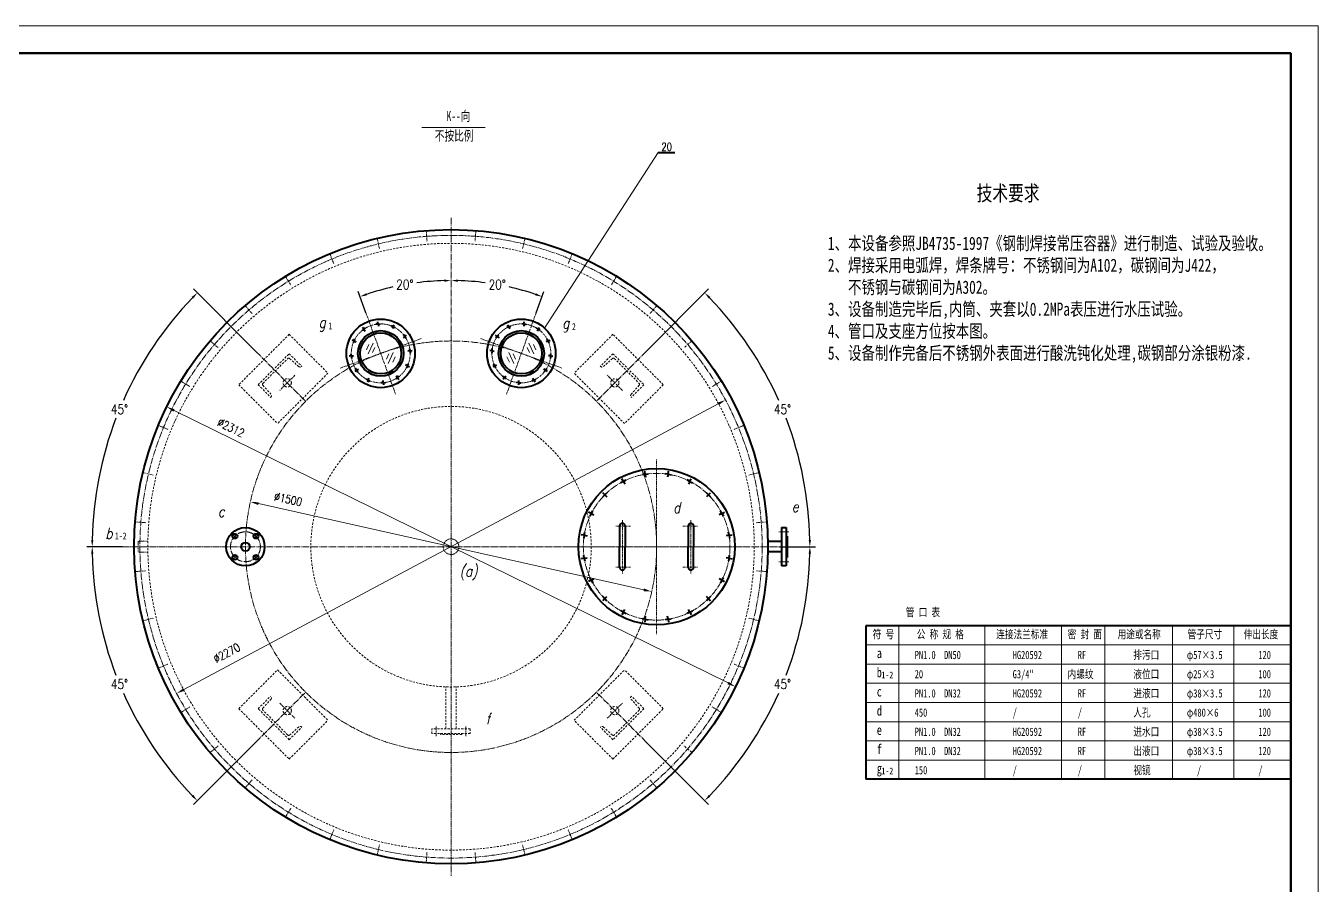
# Model space of a CAD drawing. Extents: x 588 to 78012, y -1551 to 8332.
# Drawn here: x 14825 to 19539, y 3995 to 7128 of the extents above; entities that cross this region are included whole.
import ezdxf
from ezdxf.enums import TextEntityAlignment as Align

# ---------------------------------------------------------------- set-up
doc = ezdxf.new("R2010")
doc.units = 0
doc.header["$LTSCALE"] = 10
doc.header["$PDMODE"] = 1
for name, pattern in [('XX-L', [1.25, 0.75, -0.5]), ('XX-S', [0.5, 0.3, -0.2]), ('ZXX-L', [3.28, 2.5, -0.3, 0.18, -0.3]), ('ZXX-S', [1.27, 0.75, -0.2, 0.12, -0.2])]:
    doc.linetypes.add(name, pattern=pattern)
doc.layers.get('Defpoints').update_dxf_attribs({"linetype": 'CONTINUOUS'})
doc.layers.add('7标注层', color=4, linetype='CONTINUOUS')
for name, color, linetype, lineweight in [('A 粗实线', 1, 'CONTINUOUS', 40), ('B 细实线', 7, 'CONTINUOUS', 18), ('C 文 字', 2, 'CONTINUOUS', 20), ('D 短中心线', 3, 'ZXX-S', 18), ('E 长中心线', 3, 'ZXX-L', 18), ('F 短虚线', 6, 'XX-S', 20), ('G 长虚线', 6, 'XX-L', 20), ('J 标注尺寸', 2, 'CONTINUOUS', 18)]:
    doc.layers.add(name, color=color, linetype=linetype, lineweight=lineweight)
doc.styles.add('HZTXT', font='SIMFANG.TTF', dxfattribs={"width": 0.75})
doc.styles.add('ITALICT', font='ITALICT.shx', dxfattribs={"width": 0.7})
doc.styles.add('ROMANC', font='romanc', dxfattribs={"width": 0.7, "height": 6})
doc.styles.get("Standard").update_dxf_attribs({"font": 'SIMFANG.TTF'})
doc.styles.add('TH_GBDIM', font='romans.shx', dxfattribs={"width": 0.8, "bigfont": 'gbcbig.shx'})
doc.styles.add('标题中文', font='SIMFANG.TTF', dxfattribs={"width": 0.7})
doc.dimstyles.new('TH_GBDIM', dxfattribs={"dimscale": 10, "dimtxt": 3.5, "dimasz": 2.5, "dimexe": 2, "dimexo": 0, "dimgap": 1.5, "dimtad": 1, "dimdec": 1, "dimzin": 0, "dimdsep": 46, "dimtxsty": 'TH_GBDIM', "dimcen": 2.5, "dimclrd": 130, "dimclre": 130, "dimclrt": 3, "dimadec": 0, "dimazin": 0, "dimtfac": 0.714286, "dimtdec": 1, "dimtmove": 0, "dimatfit": 3, "dimfxl": 0, "dimtolj": 1, "dimtzin": 0, "dimlwd": -1, "dimlwe": -1, "dimarcsym": 0})
doc.dimstyles.new('通用标注4.0', dxfattribs={"dimscale": 10, "dimtxt": 3, "dimasz": 3, "dimexe": 1, "dimexo": 0, "dimgap": 1, "dimtad": 1, "dimdec": 0, "dimzin": 0, "dimdsep": 46, "dimtxsty": 'Standard', "dimcen": 0, "dimadec": 0, "dimazin": 0, "dimtfac": 0.375, "dimtdec": 0, "dimtmove": 2, "dimatfit": 3, "dimfxl": 0, "dimtzin": 0, "dimarcsym": 0})

# ---------------------------------------------------------------- blocks, each defined once
blk = doc.blocks.new('*D78')
at = {"layer": 'C 文 字', "color": 0}
blk.add_line((17350.8, 5750), (15401.6, 4708.4), dxfattribs=at)
for points in [[(17348.4, 5754.4), (17353.1, 5745.6), (17377.2, 5764.1)], [(15399.3, 4712.8), (15404, 4704), (15375.2, 4694.3)]]:
    blk.add_solid(points, dxfattribs=at)
at = {"layer": 'Defpoints', "color": 0}
for p in [(17377.2, 5764.1), (15375.2, 4694.3)]:
    blk.add_point(p, dxfattribs=at)
at = {"layer": 'C 文 字', "color": 0, "insert": (15557.9, 4841.7), "char_height": 30, "attachment_point": 5, "rotation": 28.1192, "style": 'TH_GBDIM'}
blk.add_mtext('∅2270', dxfattribs=at)
blk = doc.blocks.new('*D79')
at = {"layer": 'C 文 字', "color": 0}
blk.add_line((17386.7, 4732.4), (15365.7, 5726), dxfattribs=at)
for points in [[(15367.9, 5730.5), (15363.5, 5721.5), (15338.8, 5739.2)], [(17388.9, 4736.9), (17384.5, 4727.9), (17413.6, 4719.2)]]:
    blk.add_solid(points, dxfattribs=at)
at = {"layer": 'Defpoints', "color": 0}
for p in [(15338.8, 5739.2), (17413.6, 4719.2)]:
    blk.add_point(p, dxfattribs=at)
at = {"layer": 'C 文 字', "color": 0, "insert": (15573.7, 5663.4), "char_height": 30, "attachment_point": 5, "rotation": 333.8196, "style": 'TH_GBDIM'}
blk.add_mtext('∅2312', dxfattribs=at)
blk = doc.blocks.new('*D80')
at = {"layer": '7标注层', "color": 130}
blk.add_line((16065.8, 6082), (16037.5, 6159.8), dxfattribs=at)
for start, end in [(102.6299, 108.5237), (91.4763, 97.3913)]:
    blk.add_arc((16376.2, 5229.2), 970.3, start, end, dxfattribs=at)
for points in [[(16351.1, 6203.3), (16351.3, 6195), (16376.2, 6199.5)], [(16069.3, 6145.3), (16066.6, 6153.1), (16044.3, 6141)]]:
    blk.add_solid(points, dxfattribs=at)
at = {"layer": 'Defpoints', "color": 0}
for p in [(16376.2, 6428.7), (16263.6, 6192.9), (16065.8, 6082), (16173.6, 5785.9), (16376.2, 4029.7)]:
    blk.add_point(p, dxfattribs=at)
at = {"layer": '7标注层', "color": 3, "insert": (16207.7, 6184.7), "char_height": 35, "attachment_point": 5, "style": 'TH_GBDIM'}
blk.add_mtext('\\A1;20%%d{}{}', dxfattribs=at)
blk = doc.blocks.new('*D81')
at = {"layer": '7标注层', "color": 130}
blk.add_line((16686.6, 6082), (16714.9, 6159.8), dxfattribs=at)
for start, end in [(82.6087, 88.5237), (71.4763, 77.3701)]:
    blk.add_arc((16376.2, 5229.2), 970.3, start, end, dxfattribs=at)
for points in [[(16401.1, 6195), (16401.3, 6203.3), (16376.2, 6199.5)], [(16685.8, 6153.1), (16683.1, 6145.3), (16708.1, 6141)]]:
    blk.add_solid(points, dxfattribs=at)
at = {"layer": 'Defpoints', "color": 0}
for p in [(16376.2, 6428.7), (16600, 6173.3), (16686.6, 6082), (16578.8, 5785.9), (16376.2, 4029.7)]:
    blk.add_point(p, dxfattribs=at)
at = {"layer": '7标注层', "color": 3, "insert": (16544.7, 6184.7), "char_height": 35, "attachment_point": 5, "style": 'TH_GBDIM'}
blk.add_mtext('\\A1;20%%d{}{}', dxfattribs=at)
blk = doc.blocks.new('*D82')
at = {"layer": '7标注层', "color": 130}
for p, q in [((15662.8, 5942.6), (15436.5, 6168.9)), ((15178, 5229.2), (15047.2, 5229.2))]:
    blk.add_line(p, q, dxfattribs=at)
for start, end in [(136.0943, 155.9514), (159.0315, 178.9057)]:
    blk.add_arc((16376.2, 5229.2), 1309, start, end, dxfattribs=at)
for points in [[(15430.1, 6139.8), (15436.1, 6134), (15450.6, 6154.8)], [(15071.6, 5254.2), (15063.3, 5254.2), (15067.2, 5229.2)]]:
    blk.add_solid(points, dxfattribs=at)
at = {"layer": 'Defpoints', "color": 0}
for p in [(15662.8, 5942.6), (15242.6, 5883.7), (15845.9, 5759.5), (15178, 5229.2), (17612.7, 5229.2)]:
    blk.add_point(p, dxfattribs=at)
at = {"layer": '7标注层', "color": 3, "insert": (15166.9, 5730.1), "char_height": 35, "attachment_point": 5, "style": 'TH_GBDIM'}
blk.add_mtext('\\A1;45%%d{}{}', dxfattribs=at)
blk = doc.blocks.new('*D83')
at = {"layer": '7标注层', "color": 130}
for p, q in [((15178, 5229.2), (15047.2, 5229.2)), ((15662.8, 4515.8), (15436.5, 4289.5))]:
    blk.add_line(p, q, dxfattribs=at)
for start, end in [(181.0943, 200.9685), (204.0486, 223.9057)]:
    blk.add_arc((16376.2, 5229.2), 1309, start, end, dxfattribs=at)
for points in [[(15063.3, 5204.2), (15071.6, 5204.2), (15067.2, 5229.2)], [(15436.1, 4324.4), (15430.1, 4318.5), (15450.6, 4303.6)]]:
    blk.add_solid(points, dxfattribs=at)
at = {"layer": 'Defpoints', "color": 0}
for p in [(15178, 5229.2), (17612.7, 5229.2), (15111.8, 4890.4), (15845.9, 4698.9), (15662.8, 4515.8)]:
    blk.add_point(p, dxfattribs=at)
at = {"layer": '7标注层', "color": 3, "insert": (15166.9, 4728.3), "char_height": 35, "attachment_point": 5, "style": 'TH_GBDIM'}
blk.add_mtext('\\A1;45%%d{}{}', dxfattribs=at)
blk = doc.blocks.new('*D85')
at = {"layer": '7标注层', "color": 130}
for p, q in [((17574.4, 5229.2), (17705.2, 5229.2)), ((17089.6, 4515.8), (17315.9, 4289.5))]:
    blk.add_line(p, q, dxfattribs=at)
for start, end in [(339.0315, 358.9057), (316.0943, 335.9514)]:
    blk.add_arc((16376.2, 5229.2), 1309, start, end, dxfattribs=at)
for points in [[(17680.8, 5204.2), (17689.1, 5204.2), (17685.2, 5229.2)], [(17322.3, 4318.5), (17316.3, 4324.4), (17301.8, 4303.6)]]:
    blk.add_solid(points, dxfattribs=at)
at = {"layer": 'Defpoints', "color": 0}
for p in [(15139.7, 5229.2), (17574.4, 5229.2), (16906.5, 4698.9), (17509.8, 4574.7), (17089.6, 4515.8)]:
    blk.add_point(p, dxfattribs=at)
at = {"layer": '7标注层', "color": 3, "insert": (17585.5, 4728.3), "char_height": 35, "attachment_point": 5, "style": 'TH_GBDIM'}
blk.add_mtext('\\A1;45%%d{}{}', dxfattribs=at)
blk = doc.blocks.new('*D84')
at = {"layer": '7标注层', "color": 130}
for p, q in [((17089.6, 5942.6), (17315.9, 6168.9)), ((17574.4, 5229.2), (17705.2, 5229.2))]:
    blk.add_line(p, q, dxfattribs=at)
for start, end in [(24.0486, 43.9057), (1.0943, 20.9685)]:
    blk.add_arc((16376.2, 5229.2), 1309, start, end, dxfattribs=at)
for points in [[(17316.3, 6134), (17322.3, 6139.8), (17301.8, 6154.8)], [(17689.1, 5254.2), (17680.8, 5254.2), (17685.2, 5229.2)]]:
    blk.add_solid(points, dxfattribs=at)
at = {"layer": 'Defpoints', "color": 0}
for p in [(17089.6, 5942.6), (16906.5, 5759.5), (17640.6, 5568), (15139.7, 5229.2), (17574.4, 5229.2)]:
    blk.add_point(p, dxfattribs=at)
at = {"layer": '7标注层', "color": 3, "insert": (17585.5, 5730.1), "char_height": 35, "attachment_point": 5, "style": 'TH_GBDIM'}
blk.add_mtext('\\A1;45%%d{}{}', dxfattribs=at)
blk = doc.blocks.new('*D88')
at = {"layer": 'C 文 字', "color": 0}
blk.add_line((17078.9, 5072.2), (15673.5, 5386.2), dxfattribs=at)
for points in [[(15674.6, 5391.1), (15672.4, 5381.3), (15644.3, 5392.8)], [(17080, 5077), (17077.8, 5067.3), (17108.1, 5065.6)]]:
    blk.add_solid(points, dxfattribs=at)
at = {"layer": 'Defpoints', "color": 0}
for p in [(15644.3, 5392.8), (17108.1, 5065.6)]:
    blk.add_point(p, dxfattribs=at)
at = {"layer": 'C 文 字', "color": 0, "insert": (15782, 5402.3), "char_height": 30, "attachment_point": 5, "rotation": 347.4031, "style": 'TH_GBDIM'}
blk.add_mtext('∅1500', dxfattribs=at)

msp = doc.modelspace()

# ---------------------------------------------------------------- linework, layer by layer
at = {"layer": 'A 粗实线'}
for p, q in [((17132.17, 6665.94), (17192.35, 6665.94)), ((16110.32, 6041.05), (16102.36, 6040.36)), ((16110.32, 6041.05), (16109.62, 6049.01)), ((16110.32, 6041.05), (16118.27, 6041.75)), ((16110.32, 6041.05), (16111.01, 6033.1)), ((16165.12, 6031.39), (16157.88, 6034.76)), ((16165.12, 6031.39), (16168.49, 6038.63)), ((16587.28, 6031.39), (16583.91, 6038.63)), ((16587.28, 6031.39), (16594.52, 6034.76)), ((16642.09, 6041.05), (16634.13, 6041.75)), ((16642.09, 6041.05), (16641.39, 6033.1)), ((16642.09, 6041.05), (16642.78, 6049.01)), ((16642.09, 6041.05), (16650.04, 6040.36)), ((16058.03, 6022.02), (16051.48, 6017.44)), ((16058.03, 6022.02), (16053.45, 6028.56)), ((16058.03, 6022.02), (16064.57, 6026.6)), ((16058.03, 6022.02), (16062.61, 6015.48)), ((16165.12, 6031.39), (16161.74, 6024.15)), ((16165.12, 6031.39), (16172.35, 6028.01)), ((16207.74, 5995.62), (16201.2, 5991.04)), ((16207.74, 5995.62), (16203.16, 6002.16)), ((16207.74, 5995.62), (16214.29, 6000.2)), ((16207.74, 5995.62), (16212.32, 5989.08)), ((16544.66, 5995.62), (16538.12, 6000.2)), ((16544.66, 5995.62), (16540.08, 5989.08)), ((16544.66, 5995.62), (16549.24, 6002.16)), ((16544.66, 5995.62), (16551.2, 5991.04)), ((16587.28, 6031.39), (16580.05, 6028.01)), ((16587.28, 6031.39), (16590.66, 6024.15)), ((16694.38, 6022.02), (16687.83, 6026.6)), ((16694.38, 6022.02), (16689.79, 6015.48)), ((16694.38, 6022.02), (16698.96, 6028.56)), ((16694.38, 6022.02), (16700.92, 6017.44)), ((16022.26, 5979.39), (16015.02, 5982.77)), ((16022.26, 5979.39), (16018.88, 5972.15)), ((16022.26, 5979.39), (16025.63, 5986.63)), ((16022.26, 5979.39), (16029.5, 5976.02)), ((16226.78, 5943.33), (16218.82, 5942.63)), ((16226.78, 5943.33), (16226.08, 5951.29)), ((16226.78, 5943.33), (16234.73, 5944.03)), ((16226.78, 5943.33), (16227.47, 5935.37)), ((16525.62, 5943.33), (16517.67, 5944.03)), ((16525.62, 5943.33), (16524.93, 5935.37)), ((16525.62, 5943.33), (16526.32, 5951.29)), ((16525.62, 5943.33), (16533.58, 5942.63)), ((16730.14, 5979.39), (16722.91, 5976.02)), ((16730.14, 5979.39), (16726.77, 5986.63)), ((16730.14, 5979.39), (16737.38, 5982.77)), ((16730.14, 5979.39), (16733.52, 5972.15)), ((16012.59, 5924.59), (16004.64, 5923.9)), ((16012.59, 5924.59), (16011.9, 5932.55)), ((16012.59, 5924.59), (16020.55, 5925.29)), ((16012.59, 5924.59), (16013.29, 5916.64)), ((16217.11, 5888.53), (16220.49, 5895.77)), ((16535.29, 5888.53), (16531.91, 5895.77)), ((16739.81, 5924.59), (16731.85, 5925.29)), ((16739.81, 5924.59), (16739.11, 5916.64)), ((16739.81, 5924.59), (16740.5, 5932.55)), ((16739.81, 5924.59), (16747.76, 5923.9)), ((16031.63, 5872.3), (16025.09, 5867.72)), ((16031.63, 5872.3), (16027.05, 5878.84)), ((16031.63, 5872.3), (16038.17, 5876.88)), ((16031.63, 5872.3), (16036.21, 5865.76)), ((16181.35, 5845.9), (16174.8, 5841.32)), ((16181.35, 5845.9), (16176.76, 5852.44)), ((16181.35, 5845.9), (16187.89, 5850.48)), ((16181.35, 5845.9), (16185.93, 5839.36)), ((16217.11, 5888.53), (16209.88, 5891.9)), ((16217.11, 5888.53), (16213.74, 5881.29)), ((16217.11, 5888.53), (16224.35, 5885.15)), ((16535.29, 5888.53), (16528.05, 5885.15)), ((16535.29, 5888.53), (16542.53, 5891.9)), ((16535.29, 5888.53), (16538.66, 5881.29)), ((16571.06, 5845.9), (16564.51, 5850.48)), ((16571.06, 5845.9), (16566.48, 5839.36)), ((16571.06, 5845.9), (16575.64, 5852.44)), ((16571.06, 5845.9), (16577.6, 5841.32)), ((16720.77, 5872.3), (16714.23, 5876.88)), ((16720.77, 5872.3), (16716.19, 5865.76)), ((16720.77, 5872.3), (16725.36, 5878.84)), ((16720.77, 5872.3), (16727.32, 5867.72)), ((16074.25, 5836.53), (16067.02, 5839.91)), ((16074.25, 5836.53), (16070.88, 5829.29)), ((16074.25, 5836.53), (16077.63, 5843.77)), ((16074.25, 5836.53), (16081.49, 5833.16)), ((16129.05, 5826.87), (16121.1, 5826.17)), ((16129.05, 5826.87), (16128.36, 5834.83)), ((16129.05, 5826.87), (16137.01, 5827.57)), ((16129.05, 5826.87), (16129.75, 5818.91)), ((16623.35, 5826.87), (16615.39, 5827.57)), ((16623.35, 5826.87), (16622.65, 5818.91)), ((16623.35, 5826.87), (16624.04, 5834.83)), ((16623.35, 5826.87), (16631.3, 5826.17)), ((16678.15, 5836.53), (16670.91, 5833.16)), ((16678.15, 5836.53), (16674.77, 5843.77)), ((16678.15, 5836.53), (16685.38, 5839.91)), ((16678.15, 5836.53), (16681.52, 5829.29)), ((17004.76, 5467.54), (16999.79, 5477.29)), ((17004.76, 5467.54), (17014.51, 5472.51)), ((17084.35, 5493.4), (17073.54, 5491.69)), ((17084.35, 5493.4), (17082.64, 5504.21)), ((17084.35, 5493.4), (17095.17, 5495.11)), ((17084.35, 5493.4), (17086.07, 5482.59)), ((17168.05, 5493.4), (17157.23, 5495.11)), ((17168.05, 5493.4), (17166.33, 5482.59)), ((17168.05, 5493.4), (17169.76, 5504.21)), ((17168.05, 5493.4), (17178.86, 5491.69)), ((17247.64, 5467.54), (17237.89, 5472.51)), ((17247.64, 5467.54), (17252.61, 5477.29)), ((16937.05, 5418.34), (16929.31, 5426.08)), ((16937.05, 5418.34), (16944.79, 5426.08)), ((17004.76, 5467.54), (16995, 5462.57)), ((17004.76, 5467.54), (17009.73, 5457.78)), ((17247.64, 5467.54), (17242.67, 5457.78)), ((17247.64, 5467.54), (17257.4, 5462.57)), ((17315.35, 5418.34), (17307.61, 5426.08)), ((17315.35, 5418.34), (17323.09, 5426.08)), ((16937.05, 5418.34), (16929.31, 5410.6)), ((16937.05, 5418.34), (16944.79, 5410.6)), ((17315.35, 5418.34), (17307.61, 5410.6)), ((17315.35, 5418.34), (17323.09, 5410.6)), ((16887.86, 5350.63), (16878.1, 5355.6)), ((16887.86, 5350.63), (16882.89, 5340.88)), ((16887.86, 5350.63), (16892.83, 5360.39)), ((16887.86, 5350.63), (16897.61, 5345.66)), ((17364.55, 5350.63), (17354.79, 5345.66)), ((17364.55, 5350.63), (17359.58, 5360.39)), ((17364.55, 5350.63), (17374.3, 5355.6)), ((17364.55, 5350.63), (17369.51, 5340.88)), ((16861.99, 5271.04), (16863.71, 5281.85)), ((16991.2, 5304.19), (16991.2, 5229.19)), ((17011.2, 5304.19), (17011.2, 5229.19)), ((17241.2, 5304.19), (17241.2, 5229.19)), ((17261.2, 5304.19), (17261.2, 5229.19)), ((17390.41, 5271.04), (17388.69, 5281.85)), ((17581.2, 5299.19), (17581.2, 5159.19)), ((17581.2, 5299.19), (17599.2, 5299.19)), ((17599.2, 5299.19), (17599.2, 5159.19)), ((16861.99, 5271.04), (16851.18, 5272.75)), ((16861.99, 5271.04), (16860.28, 5260.23)), ((16861.99, 5271.04), (16872.81, 5269.32)), ((17390.41, 5271.04), (17379.6, 5269.32)), ((17390.41, 5271.04), (17401.22, 5272.75)), ((17390.41, 5271.04), (17392.12, 5260.23)), ((17581.2, 5248.19), (17532.04, 5248.19)), ((17599.2, 5268.19), (17602.2, 5268.19)), ((17602.2, 5268.19), (17602.2, 5190.19)), ((16861.99, 5187.34), (16851.18, 5185.63)), ((16861.99, 5187.34), (16860.28, 5198.16)), ((16861.99, 5187.34), (16872.81, 5189.06)), ((16861.99, 5187.34), (16863.71, 5176.53)), ((16991.2, 5154.19), (16991.2, 5229.19)), ((17011.2, 5154.19), (17011.2, 5229.19)), ((17241.2, 5154.19), (17241.2, 5229.19)), ((17261.2, 5154.19), (17261.2, 5229.19)), ((17390.41, 5187.34), (17379.6, 5189.06)), ((17390.41, 5187.34), (17388.69, 5176.53)), ((17390.41, 5187.34), (17392.12, 5198.16)), ((17390.41, 5187.34), (17401.22, 5185.63)), ((17581.2, 5210.19), (17532.04, 5210.19)), ((17602.2, 5190.19), (17599.2, 5190.19)), ((17599.2, 5159.19), (17581.2, 5159.19)), ((16887.86, 5107.75), (16878.1, 5102.78)), ((16887.86, 5107.75), (16882.89, 5117.5)), ((16887.86, 5107.75), (16897.61, 5112.72)), ((16887.86, 5107.75), (16892.83, 5097.99)), ((17364.55, 5107.75), (17354.79, 5112.72)), ((17364.55, 5107.75), (17359.58, 5097.99)), ((17364.55, 5107.75), (17369.51, 5117.5)), ((17364.55, 5107.75), (17374.3, 5102.78)), ((16937.05, 5040.04), (16929.31, 5047.78)), ((16937.05, 5040.04), (16944.79, 5047.78)), ((17315.35, 5040.04), (17307.61, 5047.78)), ((17315.35, 5040.04), (17323.09, 5047.78)), ((16937.05, 5040.04), (16929.31, 5032.3)), ((16937.05, 5040.04), (16944.79, 5032.3)), ((17004.76, 4990.85), (17009.73, 5000.6)), ((17247.64, 4990.85), (17242.67, 5000.6)), ((17315.35, 5040.04), (17307.61, 5032.3)), ((17315.35, 5040.04), (17323.09, 5032.3)), ((17004.76, 4990.85), (16995, 4995.82)), ((17004.76, 4990.85), (16999.79, 4981.09)), ((17004.76, 4990.85), (17014.51, 4985.88)), ((17084.35, 4964.98), (17073.54, 4966.7)), ((17084.35, 4964.98), (17082.64, 4954.17)), ((17084.35, 4964.98), (17086.07, 4975.8)), ((17084.35, 4964.98), (17095.17, 4963.27)), ((17168.05, 4964.98), (17157.23, 4963.27)), ((17168.05, 4964.98), (17166.33, 4975.8)), ((17168.05, 4964.98), (17178.86, 4966.7)), ((17168.05, 4964.98), (17169.76, 4954.17)), ((17247.64, 4990.85), (17237.89, 4985.88)), ((17247.64, 4990.85), (17257.4, 4995.82)), ((17247.64, 4990.85), (17252.61, 4981.09)), ((17889.3, 4941.37), (17889.3, 4381.37)), ((19439.3, 4941.37), (17889.3, 4941.37)), ((19439.3, 4381.37), (17889.3, 4381.37))]:
    msp.add_line(p, q, dxfattribs=at)
at = {"layer": 'A 粗实线', "color": 5, "lineweight": 120}
msp.add_lwpolyline([(11379.3, 1288), (19439.3, 1288), (19439.3, 7028), (11379.3, 7028)], close=True, dxfattribs=at)
at = {"layer": 'A 粗实线'}
for centre, radius in [((16376.2, 5229.19), 1156), ((16119.69, 5933.96), 125), ((16632.72, 5933.96), 125), ((16119.69, 5933.96), 83), ((16119.69, 5933.96), 75), ((16632.72, 5933.96), 83), ((16632.72, 5933.96), 75), ((17126.2, 5229.19), 285), ((15626.2, 5229.19), 70), ((15587.66, 5267.73), 9), ((15626.2, 5229.19), 16), ((15664.74, 5267.73), 9), ((15587.66, 5190.65), 9), ((15664.74, 5190.65), 9)]:
    msp.add_circle(centre, radius, dxfattribs=at)
for centre, start, end in [((17001.2, 5304.19), 0, 180), ((17251.2, 5304.19), 0, 180), ((17001.2, 5154.19), 180, 0), ((17251.2, 5154.19), 180, 0)]:
    msp.add_arc(centre, 10, start, end, dxfattribs=at)
at = {"layer": 'B 细实线'}
for p, q in [((16075.89, 5966.06), (16067.19, 5947.42)), ((16092.02, 5970.98), (16073.8, 5931.89)), ((16098.63, 5955.45), (16089.94, 5936.81)), ((16653.77, 5955.45), (16662.46, 5936.81)), ((16660.38, 5970.98), (16678.6, 5931.89)), ((16676.52, 5966.06), (16685.21, 5947.42)), ((16149.42, 5931.82), (16140.73, 5913.18)), ((16165.56, 5936.74), (16147.34, 5897.65)), ((16172.17, 5921.21), (16163.48, 5902.57)), ((16580.23, 5921.21), (16588.93, 5902.57)), ((16586.84, 5936.74), (16605.07, 5897.65)), ((16602.98, 5931.82), (16611.67, 5913.18)), ((18009.3, 4941.37), (18009.3, 4381.37)), ((18323.32, 4941.37), (18323.32, 4381.37)), ((18602.66, 4941.37), (18602.66, 4381.37)), ((18760.66, 4941.37), (18760.66, 4381.37)), ((19007.99, 4941.37), (19007.99, 4381.37)), ((19231.32, 4941.37), (19231.32, 4381.37)), ((19439.3, 4871.37), (17889.3, 4871.37)), ((19439.3, 4801.37), (17889.3, 4801.37)), ((19439.3, 4731.37), (17889.3, 4731.37)), ((19439.3, 4661.37), (17889.3, 4661.37)), ((19439.3, 4591.37), (17889.3, 4591.37)), ((19439.3, 4521.37), (17889.3, 4521.37)), ((19439.3, 4451.37), (17889.3, 4451.37))]:
    msp.add_line(p, q, dxfattribs=at)
msp.add_lwpolyline([(11129.3, 1188), (19539.3, 1188), (19539.3, 7128), (11129.3, 7128)], close=True, dxfattribs=at)
at = {"layer": 'C 文 字'}
msp.add_line((16717.52, 6025.79), (17132.17, 6665.94), dxfattribs=at)
at = {"layer": 'D 短中心线'}
for p, q in [((16285.67, 6379.5), (16288.63, 6341.88)), ((16466.73, 6379.5), (16463.77, 6341.88)), ((16106.84, 6351.18), (16115.64, 6314.49)), ((16645.57, 6351.18), (16636.76, 6314.49)), ((15934.64, 6295.22), (15949.07, 6260.36)), ((16817.77, 6295.22), (16803.33, 6260.36)), ((15773.31, 6213.02), (15793.02, 6180.85)), ((16979.09, 6213.02), (16959.38, 6180.85)), ((15626.82, 6106.6), (15651.33, 6077.91)), ((16065.8, 6082), (16173.57, 5785.92)), ((16686.6, 6082), (16578.83, 5785.92)), ((17125.58, 6106.6), (17101.07, 6077.91)), ((15971.65, 5880.08), (16267.72, 5987.84)), ((16780.75, 5880.08), (16484.68, 5987.84)), ((15498.79, 5978.57), (15527.49, 5954.06)), ((17253.61, 5978.57), (17224.92, 5954.06)), ((15806.27, 5854.27), (15751.12, 5799.12)), ((17001.28, 5799.12), (16946.13, 5854.27)), ((15392.37, 5832.08), (15424.54, 5812.37)), ((17360.03, 5832.08), (17327.86, 5812.37)), ((15310.17, 5670.76), (15345.03, 5656.32)), ((17442.23, 5670.76), (17407.37, 5656.32)), ((17126.2, 5229.19), (17126.2, 5548.36)), ((15254.22, 5498.56), (15290.91, 5489.75)), ((17498.18, 5498.56), (17461.5, 5489.75)), ((15225.89, 5319.72), (15263.51, 5316.76)), ((17030.48, 5304.19), (16976.8, 5304.19)), ((17001.2, 5326.3), (17001.2, 5131.51)), ((17221.92, 5304.19), (17275.6, 5304.19)), ((17251.2, 5326.3), (17251.2, 5131.51)), ((17526.51, 5319.72), (17488.89, 5316.76)), ((17608.2, 5283.69), (17572.2, 5283.69)), ((15579.55, 5275.85), (15595.78, 5259.62)), ((15672.86, 5275.85), (15656.63, 5259.62)), ((15579.55, 5182.54), (15595.78, 5198.77)), ((15672.86, 5182.54), (15656.63, 5198.77)), ((17126.2, 5229.19), (16807.04, 5229.19)), ((17126.2, 5229.19), (17126.2, 4910.03)), ((17126.2, 5229.19), (17445.37, 5229.19)), ((15225.89, 5138.66), (15263.51, 5141.62)), ((17030.48, 5154.19), (16976.8, 5154.19)), ((17221.92, 5154.19), (17275.6, 5154.19)), ((17526.51, 5138.66), (17488.89, 5141.62)), ((17608.2, 5174.69), (17572.2, 5174.69)), ((15254.22, 4959.83), (15290.91, 4968.63)), ((17498.18, 4959.83), (17461.5, 4968.63)), ((15310.17, 4787.63), (15345.03, 4802.07)), ((17442.23, 4787.63), (17407.37, 4802.07)), ((15392.37, 4626.3), (15424.54, 4646.01)), ((15751.12, 4659.26), (15806.27, 4604.11)), ((16946.13, 4604.11), (17001.28, 4659.26)), ((17360.03, 4626.3), (17327.86, 4646.01)), ((16321.7, 4538.89), (16321.7, 4574.89)), ((16430.7, 4538.89), (16430.7, 4574.89)), ((15498.79, 4479.82), (15527.49, 4504.32)), ((17253.61, 4479.82), (17224.92, 4504.32)), ((15626.82, 4351.78), (15651.33, 4380.48)), ((17125.58, 4351.78), (17101.07, 4380.48)), ((15773.31, 4245.36), (15793.02, 4277.53)), ((16979.09, 4245.36), (16959.38, 4277.53)), ((15934.64, 4163.16), (15949.07, 4198.02)), ((16817.77, 4163.16), (16803.33, 4198.02)), ((16106.84, 4107.21), (16115.64, 4143.9)), ((16285.67, 4078.88), (16288.63, 4116.5)), ((16466.73, 4078.88), (16463.77, 4116.5)), ((16645.57, 4107.21), (16636.76, 4143.9))]:
    msp.add_line(p, q, dxfattribs=at)
for centre in [(16119.69, 5933.96), (16632.72, 5933.96)]:
    msp.add_circle(centre, 107.5, dxfattribs=at)
at = {"layer": 'E 长中心线'}
for p, q in [((16376.2, 6428.72), (16376.2, 4029.66)), ((15662.84, 5942.55), (15845.87, 5759.52)), ((17089.56, 5942.55), (16906.53, 5759.52)), ((15178.02, 5229.19), (17612.7, 5229.19)), ((15662.84, 4515.83), (15845.87, 4698.86)), ((17089.56, 4515.83), (16906.53, 4698.86))]:
    msp.add_line(p, q, dxfattribs=at)
for centre, radius in [((16376.2, 5229.19), 1135), ((16376.2, 5229.19), 750), ((17126.2, 5229.19), 267.5), ((15626.2, 5229.19), 54.5)]:
    msp.add_circle(centre, radius, dxfattribs=at)
at = {"layer": 'F 短虚线'}
for p, q in [((15235.2, 5249.19), (15235.2, 5209.19)), ((15270.38, 5249.19), (15235.2, 5249.19)), ((15270.38, 5209.19), (15235.2, 5209.19))]:
    msp.add_line(p, q, dxfattribs=at)
msp.add_circle((16376.2, 5229.19), 28.5, dxfattribs=at)
at = {"layer": 'G 长虚线'}
for p, q in [((15785.77, 6003.47), (15601.92, 5819.63)), ((15785.77, 6003.47), (15927.19, 5862.05)), ((16966.63, 6003.47), (16825.21, 5862.05)), ((17150.48, 5819.63), (16966.63, 6003.47)), ((15672.63, 5819.63), (15785.77, 5932.76)), ((15689.8, 5824.77), (15780.62, 5915.59)), ((15785.77, 5932.76), (15831.73, 5886.8)), ((15787.5, 5915.78), (15819.71, 5886.8)), ((16966.63, 5932.76), (16920.67, 5886.8)), ((16964.9, 5915.78), (16932.69, 5886.8)), ((16966.63, 5932.76), (17079.77, 5819.63)), ((16971.78, 5915.59), (17062.6, 5824.77)), ((15927.19, 5862.05), (15743.34, 5678.2)), ((17009.06, 5678.2), (16825.21, 5862.05)), ((15601.92, 5819.63), (15743.34, 5678.2)), ((15672.63, 5819.63), (15718.59, 5773.66)), ((15689.62, 5817.89), (15718.59, 5785.68)), ((17150.48, 5819.63), (17009.06, 5678.2)), ((17079.77, 5819.63), (17033.81, 5773.66)), ((17062.79, 5817.89), (17033.81, 5785.68)), ((15601.92, 4638.76), (15743.34, 4780.18)), ((15743.34, 4780.18), (15927.19, 4596.33)), ((16825.21, 4596.33), (17009.06, 4780.18)), ((17150.48, 4638.76), (17009.06, 4780.18)), ((16357.2, 4565.89), (16357.2, 4718.13)), ((16395.2, 4565.89), (16395.2, 4718.13)), ((15672.63, 4638.76), (15718.59, 4684.72)), ((15689.62, 4640.49), (15718.59, 4672.7)), ((17079.77, 4638.76), (17033.81, 4684.72)), ((17062.79, 4640.49), (17033.81, 4672.7)), ((15601.92, 4638.76), (15785.77, 4454.91)), ((15785.77, 4525.62), (15672.63, 4638.76)), ((15780.62, 4542.79), (15689.8, 4633.61)), ((17079.77, 4638.76), (16966.63, 4525.62)), ((16966.63, 4454.91), (17150.48, 4638.76)), ((17062.6, 4633.61), (16971.78, 4542.79)), ((15785.77, 4454.91), (15927.19, 4596.33)), ((16966.63, 4454.91), (16825.21, 4596.33)), ((15785.77, 4525.62), (15831.73, 4571.58)), ((15787.5, 4542.61), (15819.71, 4571.58)), ((16446.2, 4565.89), (16306.2, 4565.89)), ((16306.2, 4547.89), (16306.2, 4565.89)), ((16446.2, 4547.89), (16306.2, 4547.89)), ((16337.2, 4544.89), (16337.2, 4547.89)), ((16415.2, 4544.89), (16337.2, 4544.89)), ((16415.2, 4547.89), (16415.2, 4544.89)), ((16446.2, 4565.89), (16446.2, 4547.89)), ((16966.63, 4525.62), (16920.67, 4571.58)), ((16964.9, 4542.61), (16932.69, 4571.58))]:
    msp.add_line(p, q, dxfattribs=at)
for centre, radius in [((16376.2, 5229.19), 1106), ((15778.7, 5826.7), 15), ((16973.71, 5826.7), 15), ((16376.2, 5229.19), 511.41), ((15778.7, 4631.69), 15), ((16973.71, 4631.69), 15)]:
    msp.add_circle(centre, radius, dxfattribs=at)
for centre, radius, start, end in [((15784.15, 5912.06), 5, 48.02573, 135), ((16968.25, 5912.06), 5, 45, 131.97427), ((15825.72, 5892.81), 8.5, 225, 315), ((16926.68, 5892.81), 8.5, 225, 315), ((15693.33, 5821.24), 5, 135, 221.97427), ((17059.07, 5821.24), 5, 318.02573, 45), ((15712.58, 5779.67), 8.5, 315, 45), ((17039.82, 5779.67), 8.5, 135, 225), ((15712.58, 4678.71), 8.5, 315, 45), ((17039.82, 4678.71), 8.5, 135, 225), ((15693.33, 4637.14), 5, 138.02573, 225), ((17059.07, 4637.14), 5, 315, 41.97427), ((15825.72, 4565.57), 8.5, 45, 135), ((16926.68, 4565.57), 8.5, 45, 135), ((15784.15, 4546.32), 5, 225, 311.97427), ((16968.25, 4546.32), 5, 228.02573, 315)]:
    msp.add_arc(centre, radius, start, end, dxfattribs=at)
at = {"layer": 'J 标注尺寸'}
msp.add_line((16269.29, 6758.08), (16500.65, 6758.08), dxfattribs=at)

# ---------------------------------------------------------------- texts
at = {"layer": 'C 文 字'}
for s, height, style, width, p in [('K--向', 36, '标题中文', 0.7, (16359.92, 6781.69)), ('不按比例', 36, '标题中文', 0.7, (16317.03, 6709.49)), ('g', 40, 'ITALICT', 0.8, (15893.46, 6027.53)), ('g', 40, 'ITALICT', 0.8, (16781.93, 6024.41)), ('d', 40, 'ITALICT', 0.8, (17186.72, 5351.32)), ('e', 40, 'ITALICT', 0.8, (17619.33, 5355.39)), ('c', 40, 'ITALICT', 0.8, (15525.96, 5337.48)), ('b', 40, 'ITALICT', 0.8, (15115.66, 5257.99)), ('(a)', 40, 'ITALICT', 0.8, (16408.45, 5120.14)), ('f', 40, 'ITALICT', 0.8, (16503.3, 4581.91))]:
    msp.add_text(s, height=height, dxfattribs=dict(at, style=style, width=width)).set_placement(p)
at = {"layer": 'C 文 字', "style": 'ROMANC', "width": 0.8}
msp.add_text('20', height=28.227, dxfattribs=at).set_placement((17162.92, 6687.12), align=Align.MIDDLE)
at = {"layer": 'C 文 字', "attachment_point": 1, "style": 'HZTXT'}
for s, insert, char_height, width in [('                   技术要求\\P\\P{\\H0.8571x;1、本设备参照JB4735-1997《钢制焊接常压容器》进行制造、试验及验收。\\P2、焊接采用电弧焊，焊条牌号：不锈钢间为A102，碳钢间为J422，\\P   不锈钢与碳钢间为A302。\\P3、设备制造完毕后,内筒、夹套以0.2MPa表压进行水压试验。\\P4、管口及支座方位按本图。\\P5、设备制作完备后不锈钢外表面进行酸洗钝化处理,碳钢部分涂银粉漆.}', (17750.77, 6546.06), 56, 2880), ('管 口 表', (18035.08, 5004.99), 30, 480), (' 符 号', (17899.05, 4925.06), 30, 480), ('公 称 规 格', (18075.06, 4925.06), 30, 480), ('连接法兰标准', (18365.07, 4925.06), 30, 480), ('密 封 面', (18625.74, 4925.06), 30, 480), ('用途或名称', (18807.75, 4925.06), 30, 480), ('管子尺寸', (19063.08, 4925.06), 30, 480), ('伸出长度', (19267.74, 4925.06), 30, 480), ('a', (17929.4, 4859.29), 36, 576), ('PN1.0  DN50', (18067.58, 4849.63), 30, 480), ('HG20592', (18425, 4849.63), 30, 480), ('RF', (18662.39, 4849.63), 30, 480), ('排污口', (18865.11, 4849.63), 30, 480), ('φ57×3.5', (19060.42, 4849.63), 30, 480), ('120', (19321.21, 4849.63), 30, 480), ('b', (17929.4, 4789.29), 36, 576), ('20', (18067.58, 4779.63), 30, 480), ('G3/4"', (18425, 4779.63), 30, 480), ('内螺纹', (18625.38, 4779.63), 30, 480), ('液位口', (18865.11, 4779.63), 30, 480), ('φ25×3', (19060.42, 4779.63), 30, 480), ('100', (19321.21, 4779.63), 30, 480), ('c', (17929.4, 4719.29), 36, 576), ('PN1.0  DN32', (18067.58, 4709.63), 30, 480), ('HG20592', (18425, 4709.63), 30, 480), ('RF', (18662.39, 4709.63), 30, 480), ('进液口', (18865.11, 4709.63), 30, 480), ('φ38×3.5', (19060.42, 4709.63), 30, 480), ('120', (19321.21, 4709.63), 30, 480), ('d ', (17929.4, 4649.29), 36, 576), ('450', (18067.58, 4639.63), 30, 480), ('/', (18425, 4639.63), 30, 480), ('/', (18662.39, 4639.63), 30, 480), ('人孔', (18865.11, 4639.63), 30, 480), ('φ480×6', (19060.42, 4639.63), 30, 480), ('100', (19321.21, 4639.63), 30, 480), ('进水口', (18865.11, 4569.63), 30, 480), ('e', (17929.4, 4579.29), 36, 576), ('PN1.0  DN32', (18067.58, 4569.63), 30, 480), ('HG20592', (18425, 4569.63), 30, 480), ('RF', (18662.39, 4569.63), 30, 480), ('φ38×3.5', (19060.42, 4569.63), 30, 480), ('120', (19321.21, 4569.63), 30, 480), ('f', (17929.4, 4509.29), 36, 576), ('PN1.0  DN32', (18067.58, 4499.63), 30, 480), ('HG20592', (18425, 4499.63), 30, 480), ('RF', (18662.39, 4499.63), 30, 480), ('出液口', (18865.11, 4499.63), 30, 480), ('φ38×3.5', (19060.42, 4499.63), 30, 480), ('120', (19321.21, 4499.63), 30, 480), ('/', (18425, 4429.63), 30, 480), ('/', (18662.39, 4429.63), 30, 480), ('视镜', (18865.11, 4429.63), 30, 480), ('/', (19097.16, 4429.63), 30, 480), ('/', (19321.21, 4429.63), 30, 480), ('g', (17929.4, 4439.29), 36, 576), ('150', (18067.58, 4429.63), 30, 480)]:
    msp.add_mtext(s, dxfattribs=dict(at, insert=insert, char_height=char_height, width=width))
at = {"layer": 'J 标注尺寸', "style": '标题中文', "width": 0.7}
for s, p in [('1', (15928.64, 6021.99)), ('2', (16817.11, 6018.86)), ('1-2', (15149.57, 5255.83)), ('1-2', (17946.17, 4748.94)), ('1-2', (17946.17, 4398.94))]:
    msp.add_text(s, height=25.2, dxfattribs=at).set_placement(p)

# ---------------------------------------------------------------- dimensions: what is measured, and where the dimension line sits
at = {"layer": '7标注层'}
for base, line1, line2, text, picture, middle in [((16263.56, 6192.92), ((16065.8, 6082), (16173.57, 5785.92)), ((16376.2, 6428.72), (16376.2, 4029.66)), '20%%d{}{}', '*D80', (16207.71, 6184.74)), ((16599.97, 6173.33), ((16686.6, 6082), (16578.83, 5785.92)), ((16376.2, 6428.72), (16376.2, 4029.66)), '20%%d{}{}', '*D81', (16544.69, 6184.74)), ((15242.6, 5883.67), ((15662.84, 5942.55), (15845.87, 5759.52)), ((15178.02, 5229.19), (17612.7, 5229.19)), '45%%d{}{}', '*D82', (15166.87, 5730.11)), ((17640.57, 5567.98), ((17089.56, 5942.55), (16906.53, 5759.52)), ((17574.38, 5229.19), (15139.7, 5229.19)), '45%%d{}{}', '*D84', (17585.53, 5730.11)), ((15111.84, 4890.41), ((15662.84, 4515.83), (15845.87, 4698.86)), ((15178.02, 5229.19), (17612.7, 5229.19)), '45%%d{}{}', '*D83', (15166.87, 4728.27)), ((17509.8, 4574.71), ((17089.56, 4515.83), (16906.53, 4698.86)), ((17574.38, 5229.19), (15139.7, 5229.19)), '45%%d{}{}', '*D85', (17585.53, 4728.27))]:
    dim = msp.add_angular_dim_2l(base=base, line1=line1, line2=line2, text=text, dimstyle='TH_GBDIM', override={"dimtad": 0, "dimtih": 1, "dimtoh": 1, "dimclrt": 3}, dxfattribs=at)
    dim.commit()
    dim.dimension.update_dxf_attribs({"geometry": picture, "text_midpoint": middle})
at = {"layer": 'C 文 字'}
for p1, p2, picture, middle in [((17377.24, 5764.13), (15375.17, 4694.26), '*D78', (15557.93, 4841.69)), ((17413.61, 4719.17), (15338.8, 5739.22), '*D79', (15573.68, 5663.44)), ((17108.15, 5065.62), (15644.25, 5392.76), '*D88', (15781.99, 5402.29))]:
    dim = msp.add_diameter_dim_2p(p1=p1, p2=p2, dimstyle='通用标注4.0', override={"dimtxsty": 'TH_GBDIM', "dimlwd": 65535, "dimlwe": 65535}, dxfattribs=at)
    dim.commit()
    dim.dimension.update_dxf_attribs({"geometry": picture, "text_midpoint": middle, "dimtype": 163})

doc.saveas('drawing.dxf')
